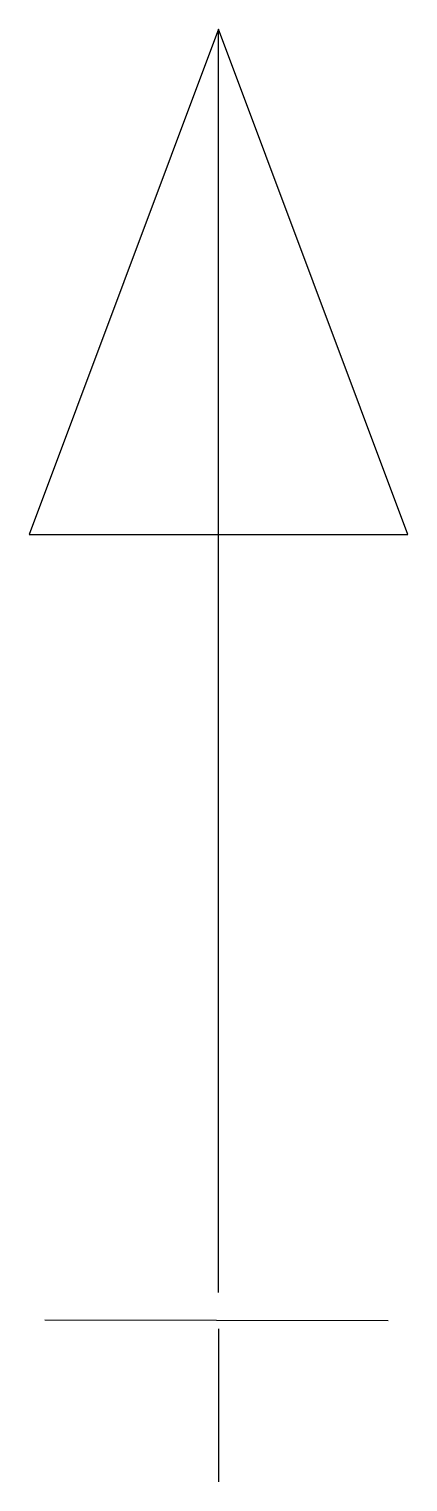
# Model space of a CAD drawing. Extents: x 7.67 to 9.26, y -5.42 to 0.66.
import ezdxf

# ---------------------------------------------------------------- set-up
doc = ezdxf.new("R2010")
doc.units = 0
doc.layers.add('DEFAULT_1_2_778', color=1, linetype='CONTINUOUS')
doc.layers.add('DEFAULT_255_2_778', color=255, linetype='CONTINUOUS')

msp = doc.modelspace()

# ---------------------------------------------------------------- linework, layer by layer
at = {"layer": 'DEFAULT_1_2_778'}
for p, q in [((9.1778, -4.7493), (7.7393, -4.7464)), ((8.4666, -4.7829), (8.4666, -5.424))]:
    msp.add_line(p, q, dxfattribs=at)
at = {"layer": 'DEFAULT_255_2_778'}
for p, q in [((8.4666, 0.6614), (7.673, -1.4553)), ((8.4666, -4.6303), (8.4666, 0.6614)), ((9.2605, -1.4553), (8.4666, 0.6614)), ((7.673, -1.4553), (9.2605, -1.4553))]:
    msp.add_line(p, q, dxfattribs=at)

doc.saveas('drawing.dxf')
